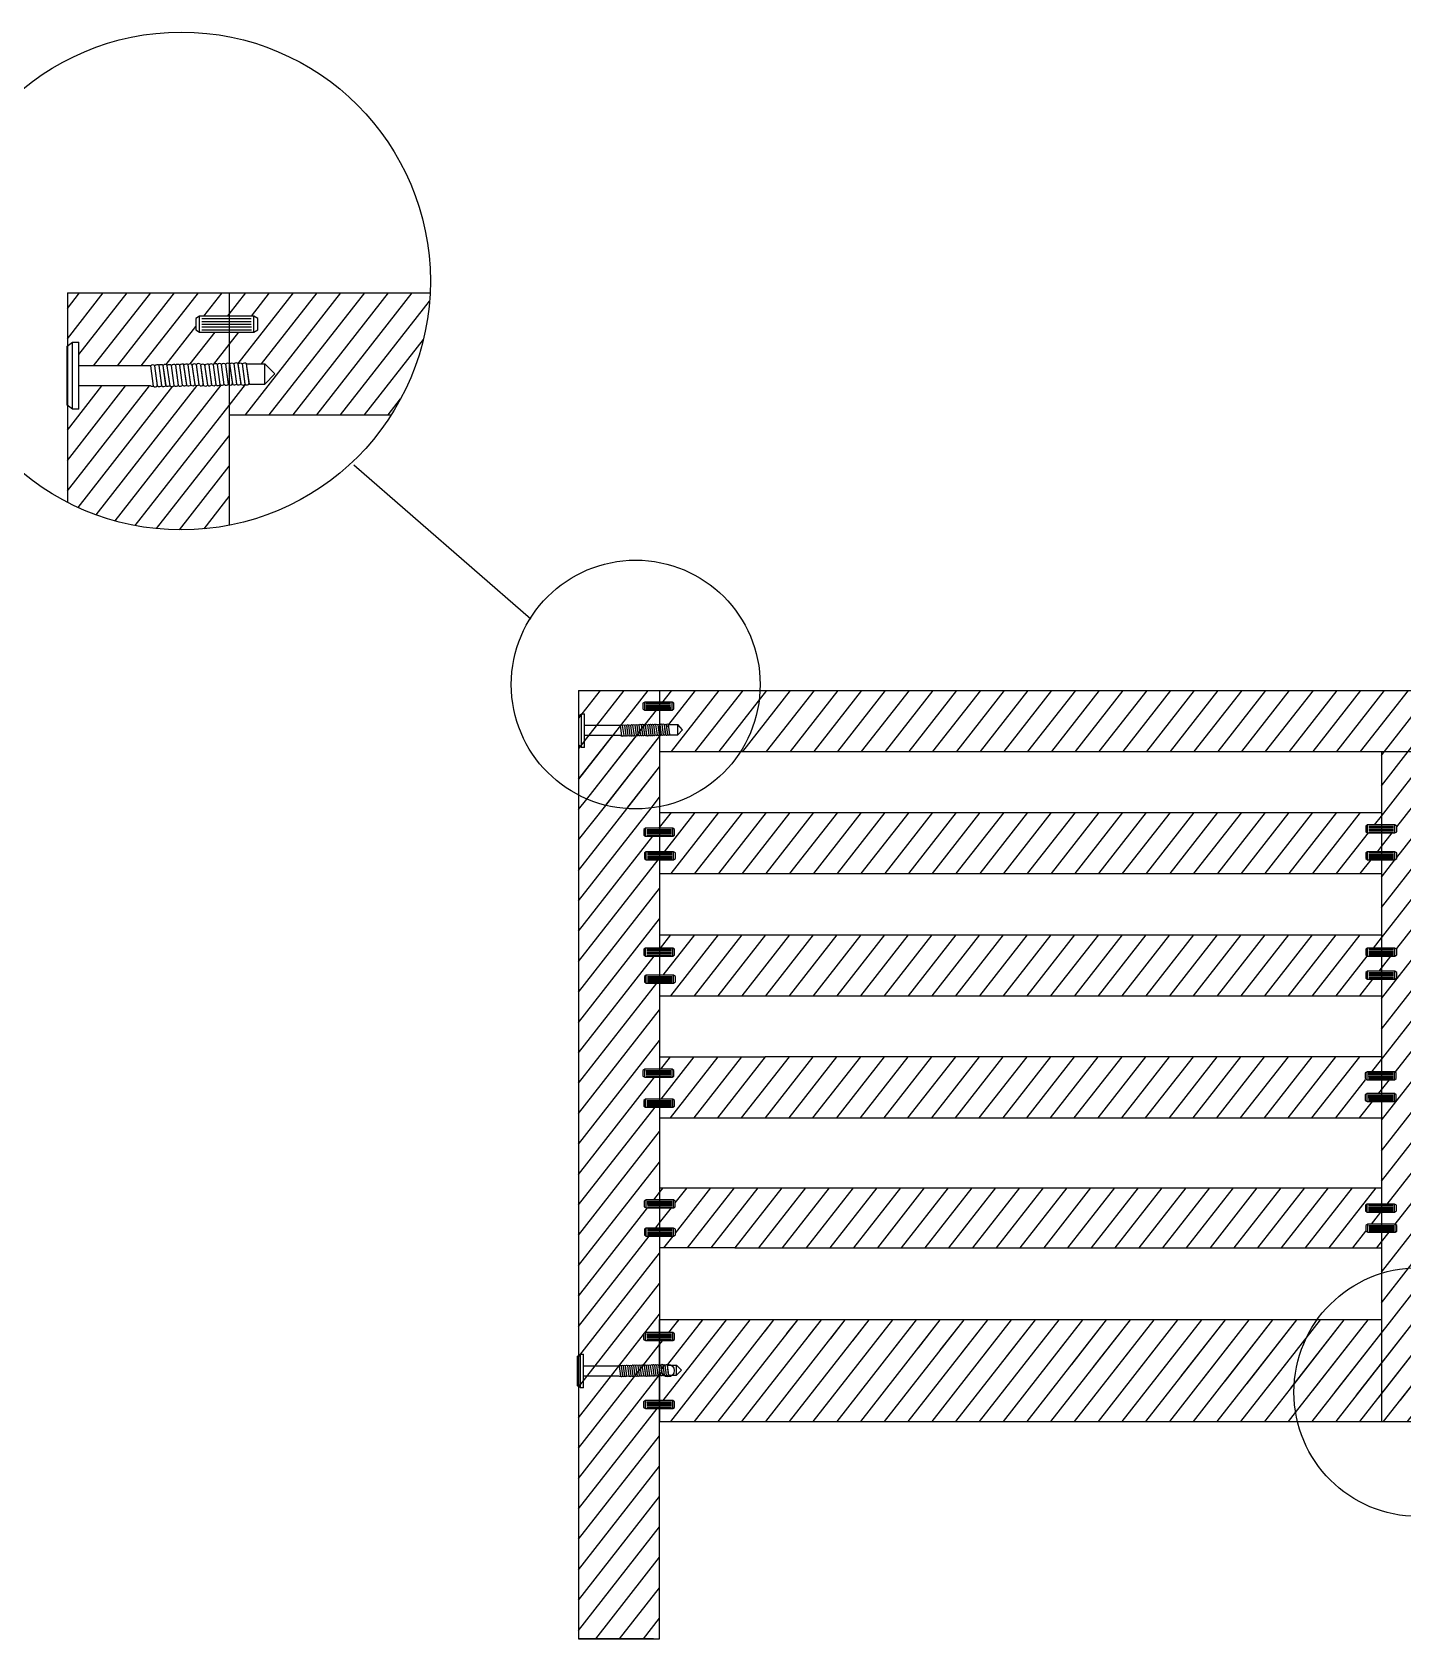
# Model space of a CAD drawing. Header units: millimetres. Extents: x -383 to 2872, y 639 to 2489.
# Drawn here: x 2277.1 to 2414.3, y 1271.3 to 1432.2 of the extents above; entities that cross this region are included whole.
import ezdxf

# ---------------------------------------------------------------- set-up
doc = ezdxf.new("R2010")
doc.units = ezdxf.units.MM
doc.layers.add('Chiodi', color=1, linetype='Continuous')
doc.layers.add('struttura', color=7, linetype='Continuous')
pattern_1 = [(52, (1692.3204, 1352.0888), (-1.47752, 1.1543653), [])]

msp = doc.modelspace()

# ---------------------------------------------------------------- hatches: boundary and pattern name
h = msp.add_hatch()
h.set_pattern_fill('ANSI31', color=256, scale=15, angle=7)
h.set_pattern_definition(pattern_1)
h.paths.add_polyline_path([(2293.45, 1402.43), (2293.45, 1403.56), (2293.81, 1403.8), (2296.8, 1403.8), (2296.8, 1406.14), (2280.59, 1406.14), (2280.59, 1400.81), (2281.12, 1401.19), (2281.74, 1401.19), (2281.74, 1398.81), (2288.93, 1398.81, -0.38635), (2289.35, 1398.84, -0.399895), (2289.78, 1398.86, -0.373421), (2290.19, 1398.87, -0.521011), (2290.6, 1398.84, -0.38577), (2291.02, 1398.87, -0.399895), (2291.45, 1398.89, -0.373354), (2291.86, 1398.9, -0.404719), (2292.29, 1398.91, -0.361918), (2292.69, 1398.92, -0.399895), (2293.11, 1398.94, -0.373354), (2293.52, 1398.95, -0.408153), (2293.96, 1398.97), (2293.97, 1398.9, -0.372902), (2294.37, 1398.91, -0.399895), (2294.8, 1398.93, -0.373354), (2295.21, 1398.94, -0.388309), (2295.63, 1398.97, -0.454283), (2296.04, 1398.96, -0.38577), (2296.45, 1398.98, -0.311142), (2296.8, 1399.05), (2296.8, 1402.2), (2293.81, 1402.2)])
h = msp.add_hatch()
h.set_pattern_fill('ANSI31', color=256, scale=15, angle=7)
h.set_pattern_definition(pattern_1)
h.paths.add_polyline_path([(2316.91, 1406.14), (2296.8, 1406.14), (2296.8, 1403.8), (2299.28, 1403.8), (2299.65, 1403.56), (2299.65, 1402.43), (2299.28, 1402.2), (2296.8, 1402.2), (2296.8, 1399.05, -0.078932), (2296.88, 1399, -0.373354), (2297.29, 1399.02, -0.424236), (2297.74, 1399.01, -0.346547), (2298.12, 1399.01, -0.412961), (2298.56, 1399.02), (2300.38, 1399.02), (2301.36, 1398.01), (2300.38, 1397), (2298.82, 1397), (2298.81, 1397.03, -0.42921), (2298.39, 1397, -0.455072), (2297.94, 1397, -0.375759), (2297.55, 1397, -0.430376), (2297.13, 1396.99, -0.311216), (2296.8, 1396.92), (2296.8, 1393.91), (2313.02, 1393.91, 0.130951)])
h = msp.add_hatch()
h.set_pattern_fill('ANSI31', color=256, scale=15, angle=7)
h.set_pattern_definition(pattern_1)
h.paths.add_polyline_path([(2296.8, 1396.92, -0.081794), (2296.72, 1396.97, -0.43902), (2296.28, 1396.96, -0.45849), (2295.9, 1396.97, -0.433302), (2295.47, 1396.93, -0.430376), (2295.05, 1396.91, -0.403275), (2294.64, 1396.9, -0.455072), (2294.19, 1396.9, -0.379606), (2293.8, 1396.91), (2293.8, 1396.95, -0.446169), (2293.36, 1396.93, -0.403275), (2292.95, 1396.91, -0.434924), (2292.52, 1396.9, -0.391239), (2292.12, 1396.89, -0.430376), (2291.69, 1396.87, -0.403275), (2291.28, 1396.86, -0.455072), (2290.84, 1396.86, -0.375759), (2290.45, 1396.86, -0.430376), (2290.03, 1396.84, -0.403275), (2289.62, 1396.83, -0.400391), (2289.21, 1396.79, -0.238896), (2288.93, 1396.82), (2281.74, 1396.82), (2281.74, 1394.47), (2281.12, 1394.47), (2280.59, 1394.87), (2280.59, 1385.16, 0.168914), (2296.8, 1382.86)])
h = msp.add_hatch()
h.set_pattern_fill('ANSI31', color=256, scale=15, angle=7)
h.set_pattern_definition(pattern_1)
h.paths.add_polyline_path([(2342.2, 1362.38), (2341.71, 1361.88), (2340.9, 1361.88, -0.374902), (2340.71, 1361.88, -0.455072), (2340.49, 1361.88, -0.375759), (2340.29, 1361.88, -0.400391), (2340.09, 1361.86), (2339.95, 1362.87), (2339.95, 1362.88), (2339.95, 1362.88, -0.382872), (2340.16, 1362.89, -0.424236), (2340.38, 1362.89, -0.346547), (2340.57, 1362.88, -0.412961), (2340.79, 1362.89), (2341.71, 1362.89)], flags=16)
h.paths.add_polyline_path([(2340.92, 1361.9), (2340.92, 1361.88), (2340.78, 1362.89), (2340.78, 1362.9)], flags=16)
h.paths.add_polyline_path([(2340.51, 1361.9), (2340.5, 1361.86), (2340.37, 1362.87), (2340.37, 1362.9)], flags=16)
h.paths.add_polyline_path([(2339.9, 1364.34), (2338.22, 1364.34), (2338.22, 1365.02), (2338.4, 1365.14), (2339.9, 1365.14), (2339.9, 1366.31), (2331.79, 1366.31), (2331.79, 1363.77), (2331.8, 1363.78), (2331.8, 1360.82), (2331.8, 1355.82, 0.168675), (2339.9, 1354.67), (2339.9, 1361.74), (2339.69, 1361.96, -0.756821), (2339.46, 1361.86), (2339.29, 1361.96, -0.670759), (2339.05, 1361.82), (2338.87, 1361.94, -0.655828), (2338.64, 1361.8), (2338.44, 1361.97, -0.670759), (2338.21, 1361.83), (2338.02, 1361.95, -0.65872), (2337.79, 1361.81), (2337.61, 1361.94, -0.670759), (2337.37, 1361.8), (2337.19, 1361.92, -0.675972), (2336.95, 1361.79), (2336.78, 1361.93, -0.670678), (2336.54, 1361.79), (2336.36, 1361.91, -0.675972), (2336.12, 1361.77), (2336.08, 1362.07, 1.263986), (2336.12, 1361.77, 0.416131), (2336.33, 1361.8, 0.417369), (2336.54, 1361.81, 0.416151), (2336.75, 1361.81, 0.402489), (2336.95, 1361.82, 0.425715), (2337.16, 1361.81, 0.417369), (2337.37, 1361.83, 0.416151), (2337.58, 1361.83, 0.417369), (2337.79, 1361.84, 0.408472), (2337.99, 1361.84, 0.417369), (2338.2, 1361.85, 0.416151), (2338.41, 1361.86, 0.445102), (2338.63, 1361.85, 0.412353), (2338.84, 1361.83, 0.417369), (2339.05, 1361.85, 0.416151), (2339.26, 1361.85, 0.417369), (2339.46, 1361.86, 0.500433), (2339.67, 1361.87, 0.422361), (2339.88, 1361.87, 0.417369), (2340.09, 1361.88, 0.416151), (2340.3, 1361.89, 0.417369), (2340.51, 1361.9, 0.412353), (2340.71, 1361.88, 1.084062), (2340.89, 1362.12), (2340.63, 1362.78, 0.624444), (2340.37, 1362.87, 0.382672), (2340.16, 1362.89, 0.387103), (2339.95, 1362.87, 0.386028), (2339.74, 1362.87, 0.387103), (2339.53, 1362.86, 0.453563), (2339.33, 1362.86, 0.387555), (2339.12, 1362.85, 0.387103), (2338.91, 1362.84, 0.386028), (2338.7, 1362.83, 0.387103), (2338.49, 1362.82, 0.413343), (2338.28, 1362.86, 0.387103), (2338.07, 1362.84, 0.386028), (2337.86, 1362.84, 0.387103), (2337.65, 1362.83, 0.379238), (2337.44, 1362.83, 0.387103), (2337.23, 1362.82, 0.386028), (2337.02, 1362.81, 0.387103), (2336.82, 1362.8, 0.519115), (2336.61, 1362.81, 0.387103), (2336.4, 1362.8, 0.386028), (2336.19, 1362.8, 1.078033), (2336.02, 1362.54), (2336.02, 1362.54, -1.081722), (2336.19, 1362.8), (2336.36, 1362.67, -0.679722), (2336.61, 1362.81), (2336.63, 1362.63, -1.234416), (2336.82, 1362.8), (2336.98, 1362.68, -0.675405), (2337.23, 1362.83), (2337.4, 1362.7, -0.663801), (2337.65, 1362.85), (2337.81, 1362.71, -0.675405), (2338.07, 1362.85), (2338.23, 1362.73, -0.684514), (2338.49, 1362.87), (2338.66, 1362.7, -0.675405), (2338.91, 1362.85), (2339.08, 1362.72, -0.679641), (2339.33, 1362.86), (2339.36, 1362.66, -1.176133), (2339.53, 1362.86), (2339.7, 1362.74, -0.54495), (2339.9, 1362.91)])
h.paths.add_polyline_path([(2332.39, 1362.79), (2332.39, 1363.97), (2332.07, 1363.97), (2332.07, 1360.61), (2332.39, 1360.61), (2332.39, 1361.79), (2332.39, 1361.79)], flags=16)
h = msp.add_hatch()
h.set_pattern_fill('ANSI31', color=256, scale=15, angle=7)
h.set_pattern_definition(pattern_1)
h.paths.add_polyline_path([(2491.51, 1363.05), (2491.3, 1363.07, -0.399853), (2491.5, 1363.1), (2491.69, 1362.95, -0.670759), (2491.92, 1363.09), (2492.1, 1362.97, -1.07062), (2492.4, 1362.99), (2492.42, 1364.75), (2491.07, 1364.75), (2491.07, 1364.63), (2490.89, 1364.75), (2490.89, 1365.31), (2491.07, 1365.43), (2491.07, 1365.31), (2492.45, 1365.31), (2492.45, 1366.31), (2339.9, 1366.31), (2339.9, 1365.02), (2341.14, 1365.02), (2341.14, 1365.14), (2341.32, 1365.02), (2341.32, 1364.46), (2341.14, 1364.34), (2341.14, 1364.46), (2339.9, 1364.46), (2339.9, 1360.19), (2424.56, 1360.19), (2433.94, 1360.19), (2492.45, 1360.19), (2492.19, 1362.98, 0.713017), (2491.92, 1363.07, 0.416151), (2491.72, 1363.06, 0.417369), (2491.51, 1363.05, 1.235017), (2491.33, 1362.82), (2491.44, 1362.07), (2491.64, 1362.05)])
h.paths.add_polyline_path([(2342.2, 1362.38), (2341.71, 1361.88), (2340.9, 1361.88, -0.374902), (2340.71, 1361.88, -0.455072), (2340.49, 1361.88, -0.375759), (2340.29, 1361.88, -0.400391), (2340.09, 1361.86), (2339.95, 1362.87), (2339.95, 1362.88), (2339.95, 1362.88, -0.382872), (2340.16, 1362.89, -0.424236), (2340.38, 1362.89, -0.346547), (2340.57, 1362.88, -0.412961), (2340.79, 1362.89), (2341.71, 1362.89)], flags=16)
h.paths.add_polyline_path([(2340.92, 1361.9), (2340.92, 1361.88), (2340.78, 1362.89), (2340.78, 1362.9)], flags=16)
h.paths.add_polyline_path([(2340.51, 1361.9), (2340.5, 1361.86), (2340.37, 1362.87), (2340.37, 1362.9)], flags=16)
h.paths.add_polyline_path([(2489.82, 1362.57), (2490.31, 1363.07), (2491.09, 1363.07), (2491.23, 1362.06), (2491.23, 1362.05), (2491.23, 1362.06), (2490.31, 1362.06)], flags=16)
h = msp.add_hatch()
h.set_pattern_fill('ANSI31', color=256, scale=15, angle=7)
h.set_pattern_definition(pattern_1)
h.paths.add_polyline_path([(2339.9, 1361.74), (2339.69, 1361.96, -0.756821), (2339.46, 1361.86), (2339.29, 1361.96, -0.670759), (2339.05, 1361.82), (2338.87, 1361.94, -0.655828), (2338.64, 1361.8), (2338.44, 1361.97, -0.670759), (2338.21, 1361.83), (2338.02, 1361.95, -0.65872), (2337.79, 1361.81), (2337.61, 1361.94, -0.670759), (2337.37, 1361.8), (2337.19, 1361.92, -0.675972), (2336.95, 1361.79), (2336.78, 1361.93, -0.670678), (2336.54, 1361.79), (2336.36, 1361.91, -0.675972), (2336.12, 1361.77), (2336.12, 1361.79), (2332.39, 1361.79), (2332.39, 1360.61), (2331.79, 1360.61), (2331.79, 1355.82, 0.168914), (2339.9, 1354.67)])
h.paths.add_polyline_path([(2332.39, 1362.79), (2332.39, 1363.97), (2332.07, 1363.97), (2332.07, 1360.61), (2332.39, 1360.61), (2332.39, 1361.79), (2332.39, 1361.79)], flags=16)
h = msp.add_hatch()
h.set_pattern_fill('ANSI31', color=256, scale=15, angle=7)
h.set_pattern_definition(pattern_1)
h.paths.add_polyline_path([(2420.17, 1360.19), (2412.17, 1360.19), (2412.17, 1352.84), (2413.71, 1352.84), (2413.71, 1352.15), (2413.52, 1352.04), (2412.17, 1352.04), (2412.17, 1350.15), (2413.71, 1350.15), (2413.71, 1349.47), (2413.52, 1349.35), (2412.17, 1349.35), (2412.17, 1340.5), (2413.71, 1340.5), (2413.71, 1339.82), (2413.52, 1339.7), (2412.17, 1339.7), (2412.17, 1338.18), (2413.71, 1338.18), (2413.71, 1337.5), (2413.52, 1337.38), (2412.17, 1337.38), (2412.17, 1328.12), (2413.66, 1328.12), (2413.66, 1327.44), (2413.48, 1327.32), (2412.17, 1327.32), (2412.17, 1325.94), (2413.66, 1325.94), (2413.66, 1325.25), (2413.48, 1325.14), (2412.17, 1325.14), (2412.17, 1323.49), (2412.17, 1317.37), (2412.17, 1314.86), (2413.68, 1314.86), (2413.68, 1314.18), (2413.49, 1314.06), (2412.17, 1314.06), (2412.17, 1312.85), (2413.72, 1312.85), (2413.72, 1312.16), (2413.54, 1312.05), (2412.17, 1312.05), (2412.17, 1311.26), (2412.17, 1307.93, -0.164876), (2420.17, 1307.72), (2420.17, 1311.26), (2420.17, 1312.05), (2418.59, 1312.05), (2418.59, 1312.73), (2418.77, 1312.85), (2420.17, 1312.85), (2420.17, 1314.06), (2418.54, 1314.06), (2418.54, 1314.74), (2418.73, 1314.86), (2420.17, 1314.86), (2420.17, 1317.37), (2420.17, 1323.49), (2420.17, 1325), (2418.66, 1325), (2418.66, 1325.68), (2418.84, 1325.8), (2420.17, 1325.8), (2420.17, 1327.27), (2418.61, 1327.27), (2418.61, 1327.95), (2418.79, 1328.07), (2420.17, 1328.07), (2420.17, 1337.38), (2418.61, 1337.38), (2418.61, 1338.06), (2418.79, 1338.18), (2420.17, 1338.18), (2420.17, 1339.75), (2418.57, 1339.75), (2418.57, 1340.43), (2418.75, 1340.55), (2420.17, 1340.55), (2420.17, 1349.49), (2418.61, 1349.49), (2418.61, 1350.17), (2418.79, 1350.29), (2420.17, 1350.29), (2420.17, 1352.13), (2418.57, 1352.13), (2418.57, 1352.81), (2418.75, 1352.93), (2420.17, 1352.93)])
h = msp.add_hatch()
h.set_pattern_fill('ANSI31', color=256, scale=15, angle=7)
h.set_pattern_definition(pattern_1)
h.paths.add_polyline_path([(2339.9, 1336.99), (2338.37, 1336.99), (2338.37, 1337.67), (2338.55, 1337.79), (2339.9, 1337.79), (2339.9, 1339.71), (2338.3, 1339.71), (2338.3, 1340.39), (2338.48, 1340.51), (2339.9, 1340.51), (2339.9, 1341.84), (2339.9, 1349.35), (2338.37, 1349.35), (2338.37, 1350.04), (2338.55, 1350.15), (2339.9, 1350.15), (2339.9, 1351.71), (2338.3, 1351.71), (2338.3, 1352.39), (2338.48, 1352.51), (2339.9, 1352.51), (2339.9, 1354.08), (2339.9, 1354.67, -0.168914), (2331.79, 1355.82), (2331.79, 1271.31), (2339.9, 1271.31), (2339.9, 1293.08), (2339.9, 1293.08), (2339.9, 1294.38), (2338.29, 1294.38), (2338.29, 1295.07), (2338.48, 1295.18), (2339.9, 1295.18), (2339.9, 1301.19), (2338.29, 1301.19), (2338.29, 1301.88), (2338.48, 1301.99), (2339.9, 1301.99), (2339.9, 1303.27), (2339.9, 1311.66), (2338.38, 1311.66), (2338.38, 1312.34), (2338.56, 1312.46), (2339.9, 1312.46), (2339.9, 1314.49), (2338.36, 1314.49), (2338.36, 1315.17), (2338.54, 1315.29), (2339.9, 1315.29), (2339.9, 1318.81), (2339.9, 1324.57), (2338.3, 1324.57), (2338.3, 1325.25), (2338.49, 1325.37), (2339.9, 1325.37), (2339.9, 1327.56), (2338.23, 1327.56), (2338.23, 1328.24), (2338.42, 1328.36), (2339.9, 1328.36), (2339.9, 1329.61)])
h = msp.add_hatch()
h.set_pattern_fill('ANSI31', color=256, scale=15, angle=7)
h.set_pattern_definition(pattern_1)
h.paths.add_polyline_path([(2410.6, 1352.72), (2410.79, 1352.84), (2412.17, 1352.84), (2412.17, 1354.08), (2339.9, 1354.08), (2339.9, 1352.51), (2341.4, 1352.51), (2341.4, 1351.83), (2341.21, 1351.71), (2339.9, 1351.71), (2339.9, 1350.15), (2341.47, 1350.15), (2341.47, 1349.47), (2341.28, 1349.35), (2339.9, 1349.35), (2339.9, 1347.96), (2412.17, 1347.96), (2412.17, 1349.35), (2410.6, 1349.35), (2410.6, 1350.03), (2410.79, 1350.15), (2412.17, 1350.15), (2412.17, 1352.04), (2410.6, 1352.04)])
h = msp.add_hatch()
h.set_pattern_fill('ANSI31', color=256, scale=15, angle=7)
h.set_pattern_definition(pattern_1)
h.paths.add_polyline_path([(2412.17, 1339.7), (2410.6, 1339.7), (2410.6, 1340.38), (2410.79, 1340.5), (2412.17, 1340.5), (2412.17, 1341.84), (2339.9, 1341.84), (2339.9, 1340.51), (2341.4, 1340.51), (2341.4, 1339.83), (2341.21, 1339.71), (2339.9, 1339.71), (2339.9, 1337.79), (2341.47, 1337.79), (2341.47, 1337.11), (2341.29, 1336.99), (2339.9, 1336.99), (2339.9, 1335.73), (2412.17, 1335.73), (2412.17, 1337.38), (2410.6, 1337.38), (2410.6, 1338.06), (2410.79, 1338.18), (2412.17, 1338.18)])
h = msp.add_hatch()
h.set_pattern_fill('ANSI31', color=256, scale=15, angle=7)
h.set_pattern_definition(pattern_1)
h.paths.add_polyline_path([(2412.17, 1327.32), (2410.56, 1327.32), (2410.56, 1328), (2410.74, 1328.12), (2412.17, 1328.12), (2412.17, 1329.61), (2403.19, 1329.61), (2350.48, 1329.61), (2339.9, 1329.61), (2339.9, 1328.36), (2341.33, 1328.36), (2341.33, 1327.68), (2341.15, 1327.56), (2339.9, 1327.56), (2339.9, 1325.37), (2341.4, 1325.37), (2341.4, 1324.68), (2341.22, 1324.57), (2339.9, 1324.57), (2339.9, 1323.49), (2347.43, 1323.49), (2406.25, 1323.49), (2412.17, 1323.49), (2412.17, 1325.14), (2410.56, 1325.14), (2410.56, 1325.82), (2410.74, 1325.94), (2412.17, 1325.94)])
h = msp.add_hatch()
h.set_pattern_fill('ANSI31', color=256, scale=15, angle=7)
h.set_pattern_definition(pattern_1)
h.paths.add_polyline_path([(2410.58, 1314.74), (2410.76, 1314.86), (2412.17, 1314.86), (2412.17, 1316.49), (2406.25, 1316.49), (2347.43, 1316.49), (2339.9, 1316.49), (2339.9, 1315.29), (2341.46, 1315.29), (2341.46, 1314.6), (2341.28, 1314.49), (2339.9, 1314.49), (2339.9, 1312.46), (2341.48, 1312.46), (2341.48, 1311.78), (2341.29, 1311.66), (2339.9, 1311.66), (2339.9, 1310.47), (2347.43, 1310.47), (2406.25, 1310.47), (2412.17, 1310.47), (2412.17, 1311.26), (2412.17, 1312.05), (2410.62, 1312.05), (2410.62, 1312.73), (2410.81, 1312.85), (2412.17, 1312.85), (2412.17, 1314.06), (2410.58, 1314.06)])
h = msp.add_hatch()
h.set_pattern_fill('ANSI31', color=256, scale=15, angle=7)
h.set_pattern_definition(pattern_1)
h.paths.add_polyline_path([(2420.17, 1307.72, 0.164876), (2412.17, 1307.93), (2412.17, 1303.27), (2420.17, 1303.27)])
h = msp.add_hatch()
h.set_pattern_fill('ANSI31', color=256, scale=15, angle=7)
h.set_pattern_definition(pattern_1)
h.paths.add_polyline_path([(2405.72, 1303.27), (2339.9, 1303.27), (2339.9, 1301.99), (2341.39, 1301.99), (2341.39, 1301.31), (2341.21, 1301.19), (2339.9, 1301.19), (2339.9, 1295.18), (2341.39, 1295.18), (2341.39, 1294.5), (2341.21, 1294.38), (2339.9, 1294.38), (2339.9, 1293.08), (2403.76, 1293.08, -0.059662), (2403.4, 1296.03, -0.156219)])
h.paths.add_polyline_path([(2342.08, 1298.23), (2341.59, 1297.72), (2341.17, 1297.72, -0.391459), (2340.31, 1297.7, -0.238948), (2340.18, 1297.72), (2340.16, 1297.9, -0.161103), (2340.1, 1298.29), (2340.04, 1298.73, -0.42316), (2340.27, 1298.73, -0.313276), (2340.44, 1298.74, -0.242884), (2341.02, 1298.74), (2341.59, 1298.74)], flags=16)
h.paths.add_polyline_path([(2340.59, 1297.73, -0.400391), (2340.39, 1297.71), (2340.25, 1298.72), (2340.25, 1298.75), (2340.42, 1298.6, -0.679722), (2340.67, 1298.74), (2340.8, 1297.75), (2340.81, 1297.72), (2340.8, 1297.74, -0.42921)], flags=0)
h = msp.add_hatch()
h.set_pattern_fill('ANSI31', color=256, scale=15, angle=7)
h.set_pattern_definition(pattern_1)
edge = h.paths.add_edge_path()
edge.add_line((2492.45, 1303.27), (2339.9, 1303.27))
edge.add_line((2433.94, 1293.08), (2492.1, 1293.08))
edge.add_line((2424.22, 1293.08), (2433.94, 1293.08))
h = msp.add_hatch()
h.set_pattern_fill('ANSI31', color=256, scale=15, angle=7)
h.set_pattern_definition(pattern_1)
edge = h.paths.add_edge_path()
edge.add_line((2492.45, 1303.27), (2339.9, 1303.27))
edge.add_line((2492.45, 1303.27), (2492.45, 1293.08))
edge.add_line((2492.1, 1293.08), (2492.45, 1293.08))
edge.add_line((2433.94, 1293.08), (2492.1, 1293.08))
h = msp.add_hatch()
h.set_pattern_fill('ANSI31', color=256, scale=15, angle=7)
h.set_pattern_definition(pattern_1)
h.paths.add_polyline_path([(2426.01, 1303.27), (2405.72, 1303.27, 0.156219), (2403.4, 1296.03, 0.059662), (2403.76, 1293.08), (2424.22, 1293.08), (2427.98, 1293.08, 0.059662), (2428.33, 1296.03, 0.156219)], flags=17)

# ---------------------------------------------------------------- linework, layer by layer
msp.add_line((2327.01, 1373.46), (2309.29, 1388.88))
for centre, radius in [((2292.01, 1407.32), 24.93), ((2337.5, 1366.9), 12.46), ((2415.87, 1296.03), 12.46)]:
    msp.add_circle(centre, radius)
at = {"layer": 'Chiodi'}
for p, q in [((2293.81, 1403.8), (2293.45, 1403.56)), ((2293.45, 1403.56), (2293.45, 1402.43)), ((2299.28, 1403.8), (2293.81, 1403.8)), ((2293.81, 1402.2), (2293.81, 1403.8)), ((2294.05, 1403.56), (2299.01, 1403.56)), ((2299.65, 1403.56), (2299.28, 1403.8)), ((2299.28, 1402.2), (2299.28, 1403.8)), ((2299.65, 1402.43), (2299.65, 1403.56)), ((2293.45, 1402.43), (2293.81, 1402.2)), ((2293.81, 1402.2), (2299.28, 1402.2)), ((2294.05, 1403.28), (2299.01, 1403.28)), ((2294.06, 1402.99), (2299.01, 1402.99)), ((2294.06, 1402.43), (2299.02, 1402.43)), ((2294.07, 1402.72), (2299.02, 1402.72)), ((2299.28, 1402.2), (2299.65, 1402.43)), ((2338.4, 1365.14), (2338.22, 1365.02)), ((2338.22, 1365.02), (2338.22, 1364.46)), ((2341.14, 1365.14), (2338.4, 1365.14)), ((2338.4, 1364.34), (2338.4, 1365.14)), ((2338.52, 1365.02), (2341, 1365.02)), ((2338.52, 1364.88), (2341, 1364.88)), ((2341.32, 1365.02), (2341.14, 1365.14)), ((2341.14, 1364.34), (2341.14, 1365.14)), ((2341.32, 1364.46), (2341.32, 1365.02)), ((2338.22, 1364.46), (2338.4, 1364.34)), ((2338.4, 1364.34), (2341.14, 1364.34)), ((2338.53, 1364.74), (2341, 1364.74)), ((2338.53, 1364.6), (2341.01, 1364.6)), ((2338.53, 1364.46), (2341.01, 1364.46)), ((2341.14, 1364.34), (2341.32, 1364.46)), ((2338.48, 1352.51), (2338.3, 1352.39)), ((2338.3, 1352.39), (2338.3, 1351.83)), ((2341.21, 1352.51), (2338.48, 1352.51)), ((2338.48, 1351.71), (2338.48, 1352.51)), ((2338.6, 1352.39), (2341.08, 1352.39)), ((2338.6, 1352.25), (2341.08, 1352.25)), ((2338.6, 1352.11), (2341.08, 1352.11)), ((2338.61, 1351.97), (2341.09, 1351.97)), ((2341.4, 1352.39), (2341.21, 1352.51)), ((2341.21, 1351.71), (2341.21, 1352.51)), ((2341.4, 1351.83), (2341.4, 1352.39)), ((2410.79, 1352.84), (2410.6, 1352.72)), ((2410.6, 1352.72), (2410.6, 1352.15)), ((2410.6, 1352.15), (2410.79, 1352.04)), ((2413.52, 1352.84), (2410.79, 1352.84)), ((2410.79, 1352.04), (2410.79, 1352.84)), ((2410.79, 1352.04), (2413.52, 1352.04)), ((2410.91, 1352.72), (2413.39, 1352.72)), ((2410.91, 1352.58), (2413.39, 1352.58)), ((2410.91, 1352.43), (2413.39, 1352.43)), ((2410.91, 1352.3), (2413.39, 1352.3)), ((2410.91, 1352.15), (2413.39, 1352.15)), ((2413.71, 1352.72), (2413.52, 1352.84)), ((2413.52, 1352.04), (2413.52, 1352.84)), ((2413.52, 1352.04), (2413.71, 1352.15)), ((2413.71, 1352.15), (2413.71, 1352.72)), ((2338.3, 1351.83), (2338.48, 1351.71)), ((2338.48, 1351.71), (2341.21, 1351.71)), ((2338.6, 1351.83), (2341.08, 1351.83)), ((2341.21, 1351.71), (2341.4, 1351.83)), ((2338.55, 1350.15), (2338.37, 1350.04)), ((2338.37, 1350.04), (2338.37, 1349.47)), ((2338.37, 1349.47), (2338.55, 1349.35)), ((2341.28, 1350.15), (2338.55, 1350.15)), ((2338.55, 1349.35), (2338.55, 1350.15)), ((2338.55, 1349.35), (2341.28, 1349.35)), ((2338.67, 1350.04), (2341.15, 1350.04)), ((2338.67, 1349.9), (2341.15, 1349.9)), ((2338.67, 1349.75), (2341.15, 1349.75)), ((2338.67, 1349.47), (2341.15, 1349.47)), ((2338.68, 1349.62), (2341.16, 1349.62)), ((2341.47, 1350.04), (2341.28, 1350.15)), ((2341.28, 1349.35), (2341.28, 1350.15)), ((2341.28, 1349.35), (2341.47, 1349.47)), ((2341.47, 1349.47), (2341.47, 1350.04)), ((2410.79, 1350.15), (2410.6, 1350.03)), ((2410.6, 1350.03), (2410.6, 1349.47)), ((2410.6, 1349.47), (2410.79, 1349.35)), ((2413.52, 1350.15), (2410.79, 1350.15)), ((2410.79, 1349.35), (2410.79, 1350.15)), ((2410.79, 1349.35), (2413.52, 1349.35)), ((2410.91, 1350.03), (2413.39, 1350.03)), ((2410.91, 1349.89), (2413.39, 1349.89)), ((2410.91, 1349.75), (2413.39, 1349.75)), ((2410.91, 1349.62), (2413.39, 1349.62)), ((2410.91, 1349.47), (2413.39, 1349.47)), ((2413.71, 1350.03), (2413.52, 1350.15)), ((2413.52, 1349.35), (2413.52, 1350.15)), ((2413.52, 1349.35), (2413.71, 1349.47)), ((2413.71, 1349.47), (2413.71, 1350.03)), ((2338.48, 1340.51), (2338.3, 1340.39)), ((2338.3, 1340.39), (2338.3, 1339.83)), ((2338.3, 1339.83), (2338.48, 1339.71)), ((2341.21, 1340.51), (2338.48, 1340.51)), ((2338.48, 1339.71), (2338.48, 1340.51)), ((2338.48, 1339.71), (2341.21, 1339.71)), ((2338.6, 1340.39), (2341.08, 1340.39)), ((2338.6, 1340.25), (2341.08, 1340.25)), ((2338.6, 1340.11), (2341.08, 1340.11)), ((2338.6, 1339.83), (2341.08, 1339.83)), ((2338.61, 1339.98), (2341.09, 1339.98)), ((2341.4, 1340.39), (2341.21, 1340.51)), ((2341.21, 1339.71), (2341.21, 1340.51)), ((2341.21, 1339.71), (2341.4, 1339.83)), ((2341.4, 1339.83), (2341.4, 1340.39)), ((2410.79, 1340.5), (2410.6, 1340.38)), ((2410.6, 1340.38), (2410.6, 1339.82)), ((2410.6, 1339.82), (2410.79, 1339.7)), ((2413.52, 1340.5), (2410.79, 1340.5)), ((2410.79, 1339.7), (2410.79, 1340.5)), ((2410.79, 1339.7), (2413.52, 1339.7)), ((2410.91, 1340.38), (2413.39, 1340.38)), ((2410.91, 1340.24), (2413.39, 1340.24)), ((2410.91, 1340.1), (2413.39, 1340.1)), ((2410.91, 1339.96), (2413.39, 1339.96)), ((2410.91, 1339.82), (2413.39, 1339.82)), ((2413.71, 1340.38), (2413.52, 1340.5)), ((2413.52, 1339.7), (2413.52, 1340.5)), ((2413.52, 1339.7), (2413.71, 1339.82)), ((2413.71, 1339.82), (2413.71, 1340.38)), ((2338.55, 1337.79), (2338.37, 1337.67)), ((2338.37, 1337.67), (2338.37, 1337.11)), ((2341.29, 1337.79), (2338.55, 1337.79)), ((2338.55, 1336.99), (2338.55, 1337.79)), ((2338.67, 1337.67), (2341.15, 1337.67)), ((2338.67, 1337.53), (2341.15, 1337.53)), ((2341.47, 1337.67), (2341.29, 1337.79)), ((2341.29, 1336.99), (2341.29, 1337.79)), ((2341.47, 1337.11), (2341.47, 1337.67)), ((2410.79, 1338.18), (2410.6, 1338.06)), ((2410.6, 1338.06), (2410.6, 1337.5)), ((2410.6, 1337.5), (2410.79, 1337.38)), ((2413.52, 1338.18), (2410.79, 1338.18)), ((2410.79, 1337.38), (2410.79, 1338.18)), ((2410.91, 1338.06), (2413.39, 1338.06)), ((2410.91, 1337.92), (2413.39, 1337.92)), ((2410.91, 1337.78), (2413.39, 1337.78)), ((2410.91, 1337.64), (2413.39, 1337.64)), ((2410.91, 1337.5), (2413.39, 1337.5)), ((2413.71, 1338.06), (2413.52, 1338.18)), ((2413.52, 1337.38), (2413.52, 1338.18)), ((2413.52, 1337.38), (2413.71, 1337.5)), ((2413.71, 1337.5), (2413.71, 1338.06)), ((2338.37, 1337.11), (2338.55, 1336.99)), ((2338.55, 1336.99), (2341.29, 1336.99)), ((2338.68, 1337.39), (2341.15, 1337.39)), ((2338.68, 1337.25), (2341.16, 1337.25)), ((2338.68, 1337.11), (2341.16, 1337.11)), ((2341.29, 1336.99), (2341.47, 1337.11)), ((2410.79, 1337.38), (2413.52, 1337.38)), ((2338.42, 1328.36), (2338.23, 1328.24)), ((2338.23, 1328.24), (2338.23, 1327.68)), ((2341.15, 1328.36), (2338.42, 1328.36)), ((2338.42, 1327.56), (2338.42, 1328.36)), ((2338.53, 1328.24), (2341.01, 1328.24)), ((2338.54, 1328.1), (2341.02, 1328.1)), ((2338.54, 1327.96), (2341.02, 1327.96)), ((2338.54, 1327.83), (2341.02, 1327.83)), ((2341.33, 1328.24), (2341.15, 1328.36)), ((2341.15, 1327.56), (2341.15, 1328.36)), ((2341.33, 1327.68), (2341.33, 1328.24)), ((2410.74, 1328.12), (2410.56, 1328)), ((2410.56, 1328), (2410.56, 1327.44)), ((2413.48, 1328.12), (2410.74, 1328.12)), ((2410.74, 1327.32), (2410.74, 1328.12)), ((2410.86, 1328), (2413.34, 1328)), ((2410.86, 1327.86), (2413.34, 1327.86)), ((2413.66, 1328), (2413.48, 1328.12)), ((2413.48, 1327.32), (2413.48, 1328.12)), ((2413.66, 1327.44), (2413.66, 1328)), ((2338.23, 1327.68), (2338.42, 1327.56)), ((2338.42, 1327.56), (2341.15, 1327.56)), ((2338.54, 1327.68), (2341.02, 1327.68)), ((2341.15, 1327.56), (2341.33, 1327.68)), ((2410.56, 1327.44), (2410.74, 1327.32)), ((2410.74, 1327.32), (2413.48, 1327.32)), ((2410.86, 1327.72), (2413.34, 1327.72)), ((2410.87, 1327.58), (2413.35, 1327.58)), ((2410.87, 1327.44), (2413.34, 1327.44)), ((2413.48, 1327.32), (2413.66, 1327.44)), ((2338.49, 1325.37), (2338.3, 1325.25)), ((2338.3, 1325.25), (2338.3, 1324.68)), ((2338.3, 1324.68), (2338.49, 1324.57)), ((2341.22, 1325.37), (2338.49, 1325.37)), ((2338.49, 1324.57), (2338.49, 1325.37)), ((2338.49, 1324.57), (2341.22, 1324.57)), ((2338.61, 1325.25), (2341.08, 1325.25)), ((2338.61, 1325.11), (2341.09, 1325.11)), ((2338.61, 1324.97), (2341.09, 1324.97)), ((2338.61, 1324.83), (2341.09, 1324.83)), ((2338.61, 1324.69), (2341.09, 1324.69)), ((2341.4, 1325.25), (2341.22, 1325.37)), ((2341.22, 1324.57), (2341.22, 1325.37)), ((2341.22, 1324.57), (2341.4, 1324.68)), ((2341.4, 1324.68), (2341.4, 1325.25)), ((2410.74, 1325.94), (2410.56, 1325.82)), ((2410.56, 1325.82), (2410.56, 1325.25)), ((2410.56, 1325.25), (2410.74, 1325.14)), ((2413.48, 1325.94), (2410.74, 1325.94)), ((2410.74, 1325.14), (2410.74, 1325.94)), ((2410.74, 1325.14), (2413.48, 1325.14)), ((2410.86, 1325.82), (2413.34, 1325.82)), ((2410.86, 1325.68), (2413.34, 1325.68)), ((2410.86, 1325.54), (2413.34, 1325.54)), ((2410.87, 1325.4), (2413.35, 1325.4)), ((2410.87, 1325.26), (2413.34, 1325.26)), ((2413.66, 1325.82), (2413.48, 1325.94)), ((2413.48, 1325.14), (2413.48, 1325.94)), ((2413.48, 1325.14), (2413.66, 1325.25)), ((2413.66, 1325.25), (2413.66, 1325.82)), ((2338.54, 1315.29), (2338.36, 1315.17)), ((2338.36, 1315.17), (2338.36, 1314.6)), ((2341.28, 1315.29), (2338.54, 1315.29)), ((2338.54, 1314.49), (2338.54, 1315.29)), ((2338.66, 1315.17), (2341.14, 1315.17)), ((2338.66, 1315.03), (2341.14, 1315.03)), ((2338.66, 1314.88), (2341.14, 1314.88)), ((2341.46, 1315.17), (2341.28, 1315.29)), ((2341.28, 1314.49), (2341.28, 1315.29)), ((2341.46, 1314.6), (2341.46, 1315.17)), ((2410.76, 1314.86), (2410.58, 1314.74)), ((2413.49, 1314.86), (2410.76, 1314.86)), ((2410.76, 1314.06), (2410.76, 1314.86)), ((2413.68, 1314.74), (2413.49, 1314.86)), ((2413.49, 1314.06), (2413.49, 1314.86)), ((2338.36, 1314.6), (2338.54, 1314.49)), ((2338.54, 1314.49), (2341.28, 1314.49)), ((2338.67, 1314.75), (2341.15, 1314.75)), ((2338.67, 1314.6), (2341.14, 1314.6)), ((2341.28, 1314.49), (2341.46, 1314.6)), ((2410.58, 1314.74), (2410.58, 1314.18)), ((2410.58, 1314.18), (2410.76, 1314.06)), ((2410.76, 1314.06), (2413.49, 1314.06)), ((2410.88, 1314.74), (2413.36, 1314.74)), ((2410.88, 1314.6), (2413.36, 1314.6)), ((2410.88, 1314.46), (2413.36, 1314.46)), ((2410.88, 1314.18), (2413.36, 1314.18)), ((2410.89, 1314.32), (2413.36, 1314.32)), ((2413.49, 1314.06), (2413.68, 1314.18)), ((2413.68, 1314.18), (2413.68, 1314.74)), ((2338.56, 1312.46), (2338.38, 1312.34)), ((2338.38, 1312.34), (2338.38, 1311.78)), ((2338.38, 1311.78), (2338.56, 1311.66)), ((2341.29, 1312.46), (2338.56, 1312.46)), ((2338.56, 1311.66), (2338.56, 1312.46)), ((2338.56, 1311.66), (2341.29, 1311.66)), ((2338.68, 1312.34), (2341.16, 1312.34)), ((2338.68, 1312.2), (2341.16, 1312.2)), ((2338.68, 1312.06), (2341.16, 1312.06)), ((2338.68, 1311.78), (2341.16, 1311.78)), ((2338.69, 1311.92), (2341.16, 1311.92)), ((2341.48, 1312.34), (2341.29, 1312.46)), ((2341.29, 1311.66), (2341.29, 1312.46)), ((2341.29, 1311.66), (2341.48, 1311.78)), ((2341.48, 1311.78), (2341.48, 1312.34)), ((2410.81, 1312.85), (2410.62, 1312.73)), ((2410.62, 1312.73), (2410.62, 1312.16)), ((2410.62, 1312.16), (2410.81, 1312.05)), ((2413.54, 1312.85), (2410.81, 1312.85)), ((2410.81, 1312.05), (2410.81, 1312.85)), ((2410.81, 1312.05), (2413.54, 1312.05)), ((2410.92, 1312.73), (2413.4, 1312.73)), ((2410.93, 1312.59), (2413.4, 1312.59)), ((2410.93, 1312.45), (2413.41, 1312.45)), ((2410.93, 1312.31), (2413.41, 1312.31)), ((2410.93, 1312.17), (2413.41, 1312.17)), ((2413.72, 1312.73), (2413.54, 1312.85)), ((2413.54, 1312.05), (2413.54, 1312.85)), ((2413.54, 1312.05), (2413.72, 1312.16)), ((2413.72, 1312.16), (2413.72, 1312.73)), ((2338.48, 1301.99), (2338.29, 1301.88)), ((2341.21, 1301.99), (2338.48, 1301.99)), ((2338.48, 1301.19), (2338.48, 1301.99)), ((2341.39, 1301.88), (2341.21, 1301.99)), ((2341.21, 1301.19), (2341.21, 1301.99)), ((2338.29, 1301.88), (2338.29, 1301.31)), ((2338.29, 1301.31), (2338.48, 1301.19)), ((2338.48, 1301.19), (2341.21, 1301.19)), ((2338.59, 1301.88), (2341.07, 1301.88)), ((2338.6, 1301.74), (2341.08, 1301.74)), ((2338.6, 1301.59), (2341.08, 1301.59)), ((2338.6, 1301.46), (2341.08, 1301.46)), ((2338.6, 1301.31), (2341.08, 1301.31)), ((2341.21, 1301.19), (2341.39, 1301.31)), ((2341.39, 1301.31), (2341.39, 1301.88)), ((2338.48, 1295.18), (2338.29, 1295.07)), ((2338.29, 1295.07), (2338.29, 1294.5)), ((2338.29, 1294.5), (2338.48, 1294.38)), ((2341.21, 1295.18), (2338.48, 1295.18)), ((2338.48, 1294.38), (2338.48, 1295.18)), ((2338.48, 1294.38), (2341.21, 1294.38)), ((2338.59, 1295.07), (2341.07, 1295.07)), ((2338.6, 1294.93), (2341.08, 1294.93)), ((2338.6, 1294.78), (2341.08, 1294.78)), ((2338.6, 1294.65), (2341.08, 1294.65)), ((2338.6, 1294.5), (2341.08, 1294.5)), ((2341.39, 1295.07), (2341.21, 1295.18)), ((2341.21, 1294.38), (2341.21, 1295.18)), ((2341.21, 1294.38), (2341.39, 1294.5)), ((2341.39, 1294.5), (2341.39, 1295.07))]:
    msp.add_line(p, q, dxfattribs=at)
at = {"layer": 'Chiodi', "color": 2}
for p, q in [((2280.57, 1400.8), (2281.12, 1401.19)), ((2280.57, 1394.88), (2280.57, 1400.8)), ((2281.12, 1394.47), (2281.12, 1401.19)), ((2281.12, 1401.19), (2281.74, 1401.19)), ((2281.74, 1398.81), (2281.74, 1401.19)), ((2288.93, 1398.81), (2281.74, 1398.81)), ((2281.74, 1396.82), (2281.74, 1398.81)), ((2289.21, 1396.79), (2288.94, 1398.81)), ((2289.63, 1396.82), (2289.35, 1398.84)), ((2289.63, 1396.84), (2289.35, 1398.84)), ((2290.05, 1396.87), (2289.77, 1398.86)), ((2290.05, 1396.82), (2289.77, 1398.85)), ((2290.47, 1396.85), (2290.19, 1398.87)), ((2290.46, 1396.87), (2290.19, 1398.87)), ((2290.88, 1396.82), (2290.6, 1398.84)), ((2291.3, 1396.85), (2291.02, 1398.87)), ((2291.29, 1396.87), (2291.02, 1398.87)), ((2291.71, 1396.89), (2291.44, 1398.89)), ((2291.72, 1396.85), (2291.44, 1398.88)), ((2292.13, 1396.88), (2291.86, 1398.9)), ((2292.13, 1396.9), (2291.86, 1398.9)), ((2292.55, 1396.93), (2292.27, 1398.93)), ((2292.55, 1396.87), (2292.27, 1398.9)), ((2292.96, 1396.9), (2292.69, 1398.92)), ((2292.96, 1396.92), (2292.69, 1398.92)), ((2293.38, 1396.95), (2293.1, 1398.95)), ((2293.38, 1396.91), (2293.1, 1398.93)), ((2293.8, 1396.93), (2293.52, 1398.96)), ((2293.8, 1396.95), (2293.52, 1398.95)), ((2294.23, 1396.94), (2293.96, 1398.94)), ((2294.23, 1396.86), (2293.96, 1398.89)), ((2294.65, 1396.89), (2294.37, 1398.91)), ((2294.65, 1396.91), (2294.37, 1398.91)), ((2295.07, 1396.94), (2294.79, 1398.94)), ((2295.07, 1396.89), (2294.79, 1398.92)), ((2295.49, 1396.92), (2295.21, 1398.94)), ((2295.48, 1396.94), (2295.21, 1398.94)), ((2295.9, 1396.97), (2295.63, 1398.97)), ((2296.31, 1396.93), (2296.04, 1398.96)), ((2296.73, 1396.96), (2296.45, 1398.98)), ((2296.73, 1396.98), (2296.45, 1398.98)), ((2297.15, 1397.01), (2296.87, 1399.01)), ((2297.15, 1396.97), (2296.87, 1398.99)), ((2297.57, 1396.99), (2297.29, 1399.02)), ((2297.56, 1397.02), (2297.29, 1399.01)), ((2297.98, 1396.96), (2297.7, 1398.99)), ((2297.98, 1397.04), (2297.71, 1399.04)), ((2298.4, 1396.99), (2298.12, 1399.01)), ((2298.4, 1397.01), (2298.12, 1399.01)), ((2298.81, 1397.04), (2298.54, 1399.04)), ((2298.82, 1397), (2298.54, 1399.02)), ((2298.54, 1399.02), (2300.38, 1399.02)), ((2300.38, 1397), (2300.38, 1399.02)), ((2301.36, 1398.01), (2300.38, 1399.02)), ((2298.82, 1397), (2300.38, 1397)), ((2300.38, 1397), (2301.36, 1398.01)), ((2281.74, 1394.47), (2281.74, 1396.85)), ((2288.93, 1396.82), (2281.74, 1396.82)), ((2281.12, 1394.47), (2280.57, 1394.88)), ((2281.74, 1394.47), (2281.12, 1394.47)), ((2331.8, 1363.78), (2332.07, 1363.97)), ((2331.8, 1360.82), (2331.8, 1363.78)), ((2332.07, 1360.61), (2332.07, 1363.97)), ((2332.07, 1363.97), (2332.39, 1363.97)), ((2332.39, 1362.79), (2332.39, 1363.97)), ((2335.98, 1362.79), (2332.39, 1362.79)), ((2332.39, 1361.79), (2332.39, 1362.79)), ((2332.39, 1360.61), (2332.39, 1361.8)), ((2335.98, 1361.79), (2332.39, 1361.79)), ((2336.12, 1361.77), (2335.98, 1362.79)), ((2336.33, 1361.79), (2336.19, 1362.8)), ((2336.33, 1361.8), (2336.19, 1362.8)), ((2336.54, 1361.81), (2336.4, 1362.81)), ((2336.54, 1361.79), (2336.4, 1362.8)), ((2336.75, 1361.8), (2336.61, 1362.82)), ((2336.75, 1361.81), (2336.61, 1362.81)), ((2336.95, 1361.79), (2336.82, 1362.8)), ((2337.16, 1361.8), (2337.02, 1362.81)), ((2337.16, 1361.81), (2337.02, 1362.81)), ((2337.37, 1361.83), (2337.23, 1362.83)), ((2337.37, 1361.8), (2337.23, 1362.82)), ((2337.58, 1361.82), (2337.44, 1362.83)), ((2337.58, 1361.83), (2337.44, 1362.83)), ((2337.79, 1361.84), (2337.65, 1362.84)), ((2337.79, 1361.81), (2337.65, 1362.83)), ((2338, 1361.83), (2337.86, 1362.84)), ((2337.99, 1361.84), (2337.86, 1362.84)), ((2338.2, 1361.85), (2338.07, 1362.85)), ((2338.21, 1361.83), (2338.07, 1362.84)), ((2338.41, 1361.84), (2338.28, 1362.86)), ((2338.41, 1361.86), (2338.28, 1362.86)), ((2338.63, 1361.85), (2338.49, 1362.85)), ((2338.63, 1361.81), (2338.49, 1362.82)), ((2338.84, 1361.82), (2338.7, 1362.83)), ((2338.84, 1361.83), (2338.7, 1362.83)), ((2339.05, 1361.85), (2338.91, 1362.85)), ((2339.05, 1361.83), (2338.91, 1362.84)), ((2339.26, 1361.84), (2339.12, 1362.85)), ((2339.26, 1361.85), (2339.12, 1362.85)), ((2339.46, 1361.86), (2339.33, 1362.86)), ((2339.67, 1361.85), (2339.53, 1362.86)), ((2339.88, 1361.86), (2339.74, 1362.87)), ((2339.88, 1361.87), (2339.74, 1362.87)), ((2340.09, 1361.88), (2339.95, 1362.88)), ((2340.09, 1361.86), (2339.95, 1362.87)), ((2340.3, 1361.88), (2340.16, 1362.89)), ((2340.3, 1361.89), (2340.16, 1362.89)), ((2340.51, 1361.9), (2340.37, 1362.9)), ((2340.5, 1361.86), (2340.37, 1362.87)), ((2340.71, 1361.87), (2340.58, 1362.88)), ((2340.71, 1361.88), (2340.58, 1362.88)), ((2340.92, 1361.9), (2340.78, 1362.9)), ((2340.92, 1361.88), (2340.78, 1362.89)), ((2340.78, 1362.89), (2341.71, 1362.89)), ((2340.92, 1361.88), (2341.71, 1361.88)), ((2341.71, 1361.88), (2341.71, 1362.89)), ((2342.2, 1362.38), (2341.71, 1362.89)), ((2341.71, 1361.88), (2342.2, 1362.38)), ((2332.07, 1360.61), (2331.8, 1360.82)), ((2332.39, 1360.61), (2332.07, 1360.61)), ((2331.68, 1299.63), (2331.96, 1299.82)), ((2331.68, 1296.66), (2331.68, 1299.63)), ((2331.96, 1296.46), (2331.96, 1299.82)), ((2331.96, 1299.82), (2332.27, 1299.82)), ((2332.27, 1298.63), (2332.27, 1299.82)), ((2335.86, 1298.63), (2332.27, 1298.63)), ((2332.27, 1297.64), (2332.27, 1298.63)), ((2332.27, 1296.46), (2332.27, 1297.65)), ((2335.86, 1297.64), (2332.27, 1297.64)), ((2336, 1297.62), (2335.87, 1298.63)), ((2336.21, 1297.63), (2336.07, 1298.65)), ((2336.21, 1297.65), (2336.07, 1298.65)), ((2336.42, 1297.66), (2336.28, 1298.66)), ((2336.42, 1297.64), (2336.28, 1298.65)), ((2336.63, 1297.65), (2336.49, 1298.66)), ((2336.63, 1297.66), (2336.49, 1298.66)), ((2336.84, 1297.64), (2336.7, 1298.65)), ((2337.05, 1297.65), (2336.91, 1298.66)), ((2337.05, 1297.66), (2336.91, 1298.66)), ((2337.25, 1297.67), (2337.12, 1298.67)), ((2337.26, 1297.65), (2337.12, 1298.66)), ((2337.46, 1297.67), (2337.33, 1298.68)), ((2337.46, 1297.68), (2337.33, 1298.68)), ((2337.67, 1297.69), (2337.53, 1298.69)), ((2337.67, 1297.66), (2337.53, 1298.67)), ((2337.88, 1297.68), (2337.74, 1298.69)), ((2337.88, 1297.69), (2337.74, 1298.69)), ((2338.09, 1297.7), (2337.95, 1298.7)), ((2338.09, 1297.68), (2337.95, 1298.69)), ((2338.3, 1297.69), (2338.16, 1298.7)), ((2338.3, 1297.7), (2338.16, 1298.7)), ((2338.51, 1297.7), (2338.38, 1298.7)), ((2338.51, 1297.66), (2338.38, 1298.67)), ((2338.72, 1297.67), (2338.58, 1298.68)), ((2338.72, 1297.68), (2338.58, 1298.68)), ((2338.93, 1297.67), (2338.79, 1298.69)), ((2338.93, 1297.7), (2338.79, 1298.69)), ((2339.14, 1297.69), (2339, 1298.7)), ((2339.14, 1297.7), (2339, 1298.7)), ((2339.35, 1297.71), (2339.21, 1298.71)), ((2339.55, 1297.69), (2339.42, 1298.71)), ((2339.76, 1297.71), (2339.62, 1298.72)), ((2339.76, 1297.72), (2339.62, 1298.72)), ((2339.97, 1297.73), (2339.83, 1298.73)), ((2339.97, 1297.71), (2339.83, 1298.72)), ((2340.18, 1297.72), (2340.04, 1298.73)), ((2340.18, 1297.73), (2340.04, 1298.73)), ((2340.39, 1297.75), (2340.25, 1298.75)), ((2340.39, 1297.71), (2340.25, 1298.72)), ((2340.6, 1297.72), (2340.46, 1298.73)), ((2340.6, 1297.73), (2340.46, 1298.73)), ((2340.81, 1297.72), (2340.67, 1298.74)), ((2340.8, 1297.75), (2340.67, 1298.74)), ((2340.67, 1298.74), (2341.59, 1298.74)), ((2340.81, 1297.72), (2341.59, 1297.72)), ((2341.59, 1297.72), (2341.59, 1298.74)), ((2342.08, 1298.23), (2341.59, 1298.74)), ((2341.59, 1297.72), (2342.08, 1298.23)), ((2331.96, 1296.46), (2331.68, 1296.66)), ((2332.27, 1296.46), (2331.96, 1296.46))]:
    msp.add_line(p, q, dxfattribs=at)
at = {"layer": 'Chiodi'}
msp.add_circle((2340.73, 1298.18), 0.634, dxfattribs=at)
at = {"layer": 'Chiodi', "color": 2}
for centre, radius, start, end in [((2289.16, 1398.6), 0.311, 50.9942, 135.7306), ((2289.58, 1398.62), 0.311, 50.9942, 135.7306), ((2289.99, 1398.63), 0.311, 50.9942, 135.7306), ((2290.39, 1398.71), 0.254, 30.9257, 140.8227), ((2290.82, 1398.63), 0.311, 50.9942, 135.7306), ((2291.24, 1398.65), 0.311, 50.9942, 135.7306), ((2291.66, 1398.66), 0.311, 50.9942, 135.7306), ((2292.08, 1398.68), 0.311, 50.9942, 135.7306), ((2292.49, 1398.68), 0.311, 50.9942, 135.7306), ((2292.91, 1398.71), 0.311, 50.9942, 135.7306), ((2293.33, 1398.71), 0.311, 50.9942, 135.7306), ((2293.74, 1398.74), 0.311, 50.9942, 135.7306), ((2294.18, 1398.67), 0.311, 50.9942, 135.7306), ((2294.6, 1398.69), 0.311, 50.9942, 135.7306), ((2295.01, 1398.7), 0.311, 50.9942, 135.7306), ((2295.43, 1398.73), 0.311, 50.9942, 135.7306), ((2295.83, 1398.78), 0.272, 39.6958, 137.4217), ((2296.26, 1398.74), 0.311, 50.9942, 135.7306), ((2296.68, 1398.77), 0.311, 50.9942, 135.7306), ((2297.09, 1398.77), 0.311, 50.9942, 135.7306), ((2297.51, 1398.8), 0.311, 50.9942, 135.7306), ((2297.93, 1398.77), 0.311, 50.9942, 135.7306), ((2298.34, 1398.79), 0.311, 50.9942, 135.7306), ((2293.15, 1397.13), 0.294, 231.5831, 321.9581), ((2293.56, 1397.14), 0.294, 231.5831, 321.9581), ((2294, 1397.12), 0.294, 231.5831, 321.9581), ((2294.83, 1397.12), 0.294, 231.5831, 321.9581), ((2295.25, 1397.13), 0.294, 231.5831, 321.9581), ((2295.67, 1397.15), 0.294, 231.5831, 321.9581), ((2296.1, 1397.13), 0.253, 219.324, 325.6636), ((2296.5, 1397.17), 0.294, 231.5831, 321.9581), ((2296.91, 1397.19), 0.294, 231.5831, 321.9581), ((2297.33, 1397.2), 0.294, 231.5831, 321.9581), ((2297.75, 1397.22), 0.294, 231.5831, 321.9581), ((2298.16, 1397.19), 0.294, 231.5831, 321.9581), ((2298.58, 1397.22), 0.294, 231.5831, 321.9581), ((2289.1, 1397.08), 0.309, 237.3587, 291.1023), ((2289.4, 1397.02), 0.294, 231.5831, 321.9581), ((2289.81, 1397.05), 0.294, 231.5831, 321.9581), ((2290.23, 1397.05), 0.294, 231.5831, 321.9581), ((2290.65, 1397.08), 0.294, 231.5831, 318.8699), ((2291.06, 1397.05), 0.294, 231.5831, 321.9581), ((2291.48, 1397.08), 0.294, 231.5831, 321.9581), ((2291.9, 1397.08), 0.294, 231.5831, 321.9581), ((2292.32, 1397.11), 0.294, 231.5831, 321.9581), ((2292.73, 1397.1), 0.294, 231.5831, 321.9581), ((2294.42, 1397.09), 0.294, 231.5831, 321.9581), ((2336.09, 1362.68), 0.155, 50.9942, 135.7306), ((2336.07, 1361.92), 0.154, 237.3587, 291.1023), ((2336.21, 1361.89), 0.147, 231.5831, 321.9581), ((2336.3, 1362.69), 0.155, 50.9942, 135.7306), ((2336.42, 1361.9), 0.147, 231.5831, 321.9581), ((2336.51, 1362.69), 0.155, 50.9942, 135.7306), ((2336.63, 1361.91), 0.147, 231.5831, 321.9581), ((2336.71, 1362.73), 0.127, 30.9257, 140.8227), ((2336.84, 1361.92), 0.147, 231.5831, 318.8699), ((2336.93, 1362.69), 0.155, 50.9942, 135.7306), ((2337.05, 1361.9), 0.147, 231.5831, 321.9581), ((2337.14, 1362.7), 0.155, 50.9942, 135.7306), ((2337.25, 1361.92), 0.147, 231.5831, 321.9581), ((2337.34, 1362.71), 0.155, 50.9942, 135.7306), ((2337.46, 1361.92), 0.147, 231.5831, 321.9581), ((2337.55, 1362.72), 0.155, 50.9942, 135.7306), ((2337.67, 1361.93), 0.147, 231.5831, 321.9581), ((2337.76, 1362.72), 0.155, 50.9942, 135.7306), ((2337.88, 1361.93), 0.147, 231.5831, 321.9581), ((2337.97, 1362.73), 0.155, 50.9942, 135.7306), ((2338.09, 1361.94), 0.147, 231.5831, 321.9581), ((2338.18, 1362.73), 0.155, 50.9942, 135.7306), ((2338.3, 1361.95), 0.147, 231.5831, 321.9581), ((2338.39, 1362.75), 0.155, 50.9942, 135.7306), ((2338.52, 1361.94), 0.147, 231.5831, 321.9581), ((2338.6, 1362.71), 0.155, 50.9942, 135.7306), ((2338.72, 1361.92), 0.147, 231.5831, 321.9581), ((2338.81, 1362.73), 0.155, 50.9942, 135.7306), ((2338.93, 1361.94), 0.147, 231.5831, 321.9581), ((2339.02, 1362.73), 0.155, 50.9942, 135.7306), ((2339.14, 1361.94), 0.147, 231.5831, 321.9581), ((2339.23, 1362.74), 0.155, 50.9942, 135.7306), ((2339.35, 1361.95), 0.147, 231.5831, 321.9581), ((2339.43, 1362.77), 0.136, 39.6958, 137.4217), ((2339.56, 1361.94), 0.127, 219.324, 325.6636), ((2339.64, 1362.75), 0.155, 50.9942, 135.7306), ((2339.76, 1361.96), 0.147, 231.5831, 321.9581), ((2339.85, 1362.76), 0.155, 50.9942, 135.7306), ((2339.97, 1361.97), 0.147, 231.5831, 321.9581), ((2340.06, 1362.77), 0.155, 50.9942, 135.7306), ((2340.18, 1361.98), 0.147, 231.5831, 321.9581), ((2340.27, 1362.78), 0.155, 50.9942, 135.7306), ((2340.39, 1361.99), 0.147, 231.5831, 321.9581), ((2340.48, 1362.76), 0.155, 50.9942, 135.7306), ((2340.6, 1361.98), 0.147, 231.5831, 321.9581), ((2340.69, 1362.78), 0.155, 50.9942, 135.7306), ((2340.81, 1361.99), 0.147, 231.5831, 321.9581), ((2339.74, 1298.61), 0.155, 50.9942, 135.7306), ((2339.94, 1298.61), 0.155, 50.9942, 135.7306), ((2340.15, 1298.63), 0.155, 50.9942, 135.7306), ((2340.36, 1298.61), 0.155, 50.9942, 135.7306), ((2340.57, 1298.62), 0.155, 50.9942, 135.7306), ((2335.98, 1298.53), 0.155, 50.9942, 135.7306), ((2335.95, 1297.77), 0.154, 237.3587, 291.1023), ((2336.1, 1297.74), 0.147, 231.5831, 321.9581), ((2336.19, 1298.54), 0.155, 50.9942, 135.7306), ((2336.3, 1297.75), 0.147, 231.5831, 321.9581), ((2336.39, 1298.54), 0.155, 50.9942, 135.7306), ((2336.51, 1297.75), 0.147, 231.5831, 321.9581), ((2336.59, 1298.58), 0.127, 30.9257, 140.8227), ((2336.72, 1297.77), 0.147, 231.5831, 318.8699), ((2336.81, 1298.54), 0.155, 50.9942, 135.7306), ((2336.93, 1297.75), 0.147, 231.5831, 321.9581), ((2337.02, 1298.55), 0.155, 50.9942, 135.7306), ((2337.14, 1297.76), 0.147, 231.5831, 321.9581), ((2337.23, 1298.56), 0.155, 50.9942, 135.7306), ((2337.35, 1297.77), 0.147, 231.5831, 321.9581), ((2337.44, 1298.57), 0.155, 50.9942, 135.7306), ((2337.56, 1297.78), 0.147, 231.5831, 321.9581), ((2337.64, 1298.57), 0.155, 50.9942, 135.7306), ((2337.76, 1297.78), 0.147, 231.5831, 321.9581), ((2337.85, 1298.58), 0.155, 50.9942, 135.7306), ((2337.97, 1297.79), 0.147, 231.5831, 321.9581), ((2338.06, 1298.58), 0.155, 50.9942, 135.7306), ((2338.18, 1297.79), 0.147, 231.5831, 321.9581), ((2338.27, 1298.6), 0.155, 50.9942, 135.7306), ((2338.4, 1297.79), 0.147, 231.5831, 321.9581), ((2338.49, 1298.56), 0.155, 50.9942, 135.7306), ((2338.61, 1297.77), 0.147, 231.5831, 321.9581), ((2338.7, 1298.57), 0.155, 50.9942, 135.7306), ((2338.81, 1297.79), 0.147, 231.5831, 321.9581), ((2338.9, 1298.58), 0.155, 50.9942, 135.7306), ((2339.02, 1297.79), 0.147, 231.5831, 321.9581), ((2339.11, 1298.59), 0.155, 50.9942, 135.7306), ((2339.23, 1297.8), 0.147, 231.5831, 321.9581), ((2339.31, 1298.62), 0.136, 39.6958, 137.4217), ((2339.45, 1297.79), 0.127, 219.324, 325.6636), ((2339.53, 1298.6), 0.155, 50.9942, 135.7306), ((2339.65, 1297.81), 0.147, 231.5831, 321.9581), ((2339.85, 1297.82), 0.147, 231.5831, 321.9581), ((2340.06, 1297.83), 0.147, 231.5831, 321.9581), ((2340.27, 1297.84), 0.147, 231.5831, 321.9581), ((2340.48, 1297.82), 0.147, 231.5831, 321.9581), ((2340.69, 1297.84), 0.147, 231.5831, 321.9581)]:
    msp.add_arc(centre, radius, start, end, dxfattribs=at)
at = {"layer": 'struttura'}
for p, q in [((2280.59, 1406.14), (2280.59, 1385.16)), ((2280.59, 1406.14), (2296.8, 1406.14)), ((2296.8, 1406.14), (2296.8, 1382.86)), ((2296.8, 1406.14), (2316.91, 1406.14)), ((2296.8, 1406.14), (2296.8, 1393.91)), ((2296.8, 1393.91), (2313.02, 1393.91)), ((2331.79, 1366.31), (2331.79, 1271.31)), ((2331.79, 1366.31), (2339.9, 1366.31)), ((2339.9, 1366.31), (2339.9, 1318.81)), ((2339.9, 1366.31), (2492.45, 1366.31)), ((2339.9, 1366.31), (2339.9, 1360.19)), ((2339.9, 1360.19), (2424.56, 1360.19)), ((2412.17, 1360.19), (2412.17, 1323.49)), ((2339.9, 1354.08), (2412.17, 1354.08)), ((2339.9, 1354.08), (2339.9, 1347.96)), ((2339.9, 1347.96), (2412.17, 1347.96)), ((2339.9, 1341.84), (2412.17, 1341.84)), ((2339.9, 1341.84), (2339.9, 1335.73)), ((2339.9, 1335.73), (2412.17, 1335.73)), ((2339.9, 1329.61), (2350.48, 1329.61)), ((2339.9, 1329.61), (2339.9, 1323.49)), ((2403.19, 1329.61), (2350.48, 1329.61)), ((2412.17, 1329.61), (2403.19, 1329.61)), ((2339.9, 1323.49), (2347.43, 1323.49)), ((2347.43, 1323.49), (2406.25, 1323.49)), ((2406.25, 1323.49), (2412.17, 1323.49)), ((2412.17, 1323.49), (2412.17, 1317.37)), ((2339.9, 1318.81), (2339.9, 1303.31)), ((2339.9, 1316.49), (2347.43, 1316.49)), ((2347.43, 1316.49), (2406.25, 1316.49)), ((2406.25, 1316.49), (2412.17, 1316.49)), ((2412.17, 1317.37), (2412.17, 1311.26)), ((2347.43, 1310.47), (2339.9, 1310.47)), ((2347.43, 1310.47), (2406.25, 1310.47)), ((2406.25, 1310.47), (2412.17, 1310.47)), ((2412.17, 1311.26), (2412.17, 1303.27)), ((2339.9, 1271.31), (2339.9, 1303.31)), ((2412.17, 1303.27), (2339.9, 1303.27)), ((2339.9, 1303.27), (2339.9, 1293.08)), ((2412.17, 1303.27), (2412.17, 1293.08)), ((2339.9, 1293.08), (2424.22, 1293.08)), ((2339.28, 1271.31), (2331.79, 1271.31)), ((2331.79, 1271.31), (2339.9, 1271.31))]:
    msp.add_line(p, q, dxfattribs=at)

doc.saveas('drawing.dxf')
